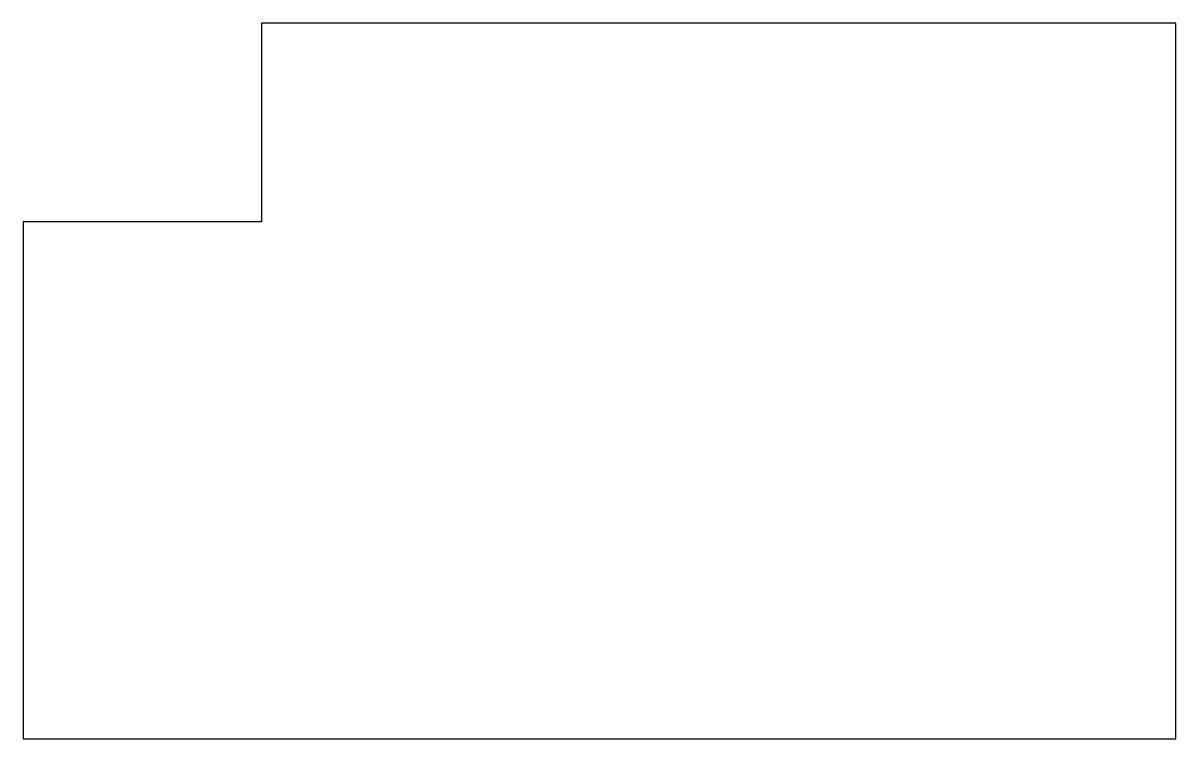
# Model space of a CAD drawing. Header units: millimetres. Extents: x 0 to 5800, y 0 to 3600.
import ezdxf

# ---------------------------------------------------------------- set-up
doc = ezdxf.new("R2010")
doc.units = ezdxf.units.MM

msp = doc.modelspace()

# ---------------------------------------------------------------- linework, layer by layer
msp.add_lwpolyline([(0, 0), (5800, 0), (5800, 3600), (1200, 3600), (1200, 2600), (0, 2600)], close=True)

doc.saveas('drawing.dxf')
